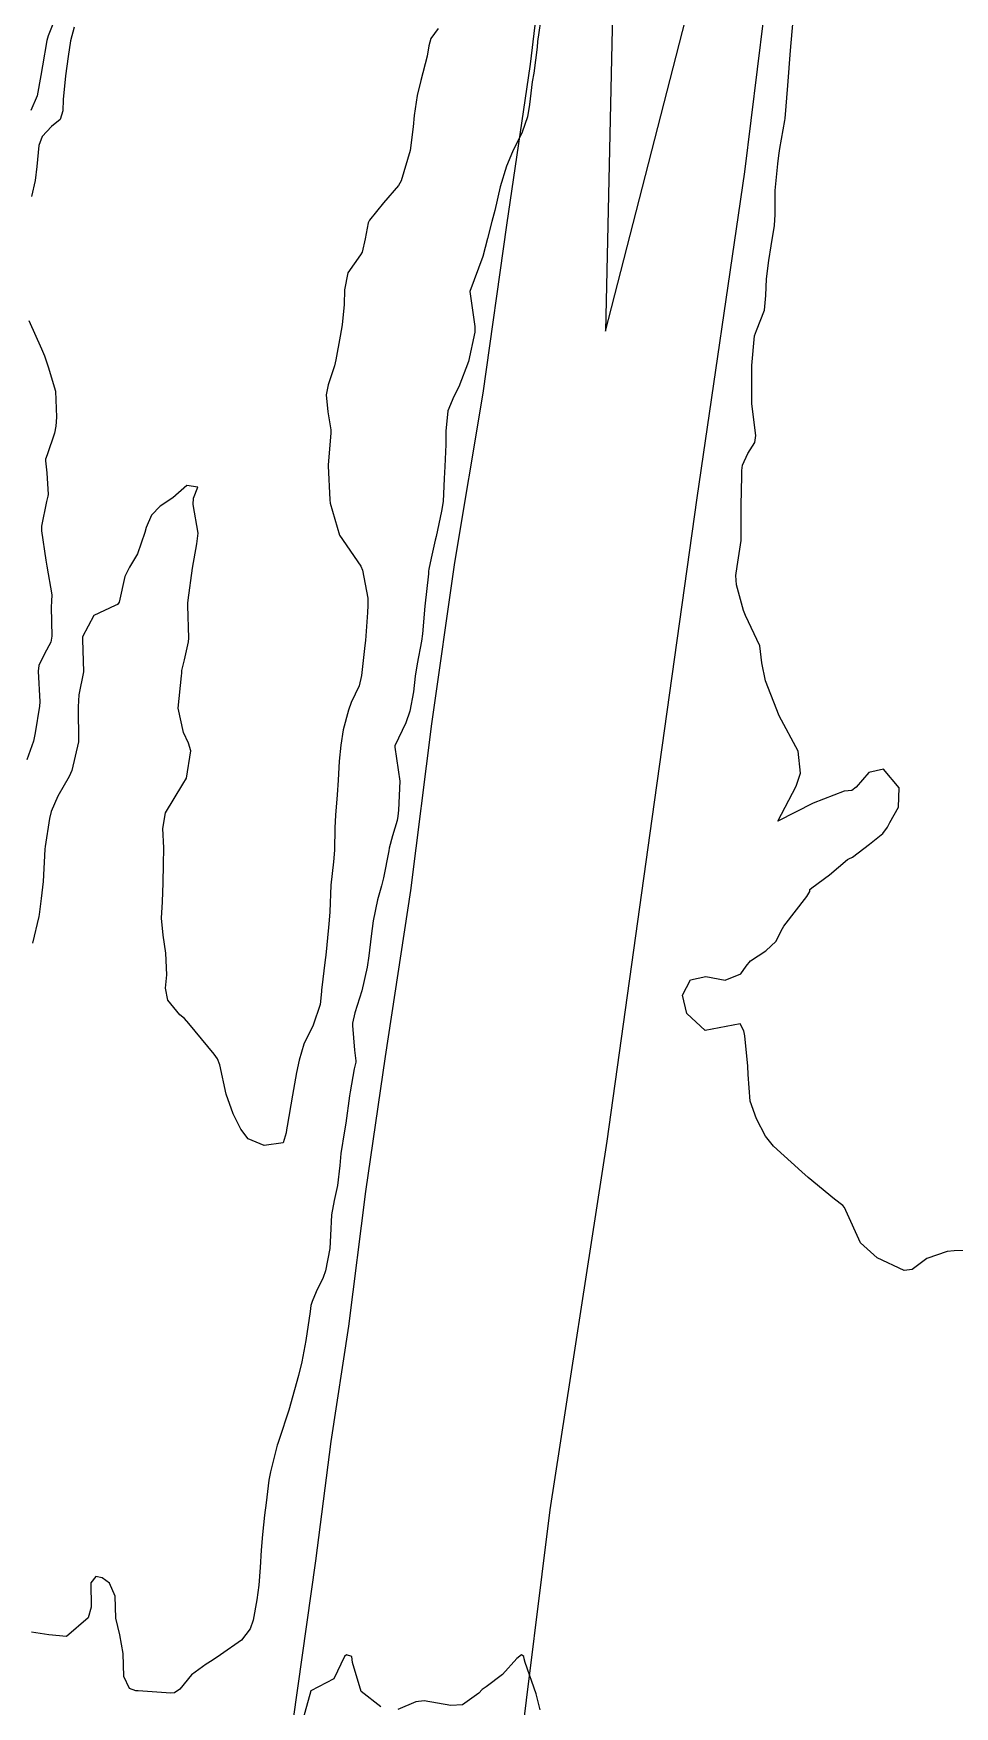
# Model space of a CAD drawing. Header units: metres. Extents: x 318500 to 325275, y 7408834 to 7428799.
# Drawn here: x 323706.7 to 323759.3, y 7420260.4 to 7420355.9 of the extents above; entities that cross this region are included whole.
import ezdxf

# ---------------------------------------------------------------- set-up
doc = ezdxf.new("R2010")
doc.units = ezdxf.units.M
doc.header["$MEASUREMENT"] = 0
for name, color, linetype in [('Curvas de Nivel 1m', 11, 'Continuous'), ('Curvas de Nivel 5m', 15, 'Continuous'), ('Vias Primárias', 230, 'Continuous')]:
    doc.layers.add(name, color=color, linetype=linetype)

msp = doc.modelspace()

# ---------------------------------------------------------------- linework, layer by layer
at = {"layer": 'Curvas de Nivel 1m', "flags": 128}
for points, elevation in [([(323735.722, 7420357.101), (323735.478, 7420355.41), (323735.451, 7420355.103), (323735.255, 7420353.615), (323735.159, 7420353.106), (323735.02, 7420351.828), (323734.907, 7420351.108), (323734.587, 7420350.237), (323734.05, 7420349.115), (323733.692, 7420348.305), (323733.336, 7420347.125), (323733.027, 7420345.762), (323732.854, 7420345.132), (323732.607, 7420344.164), (323732.348, 7420343.139), (323731.6, 7420341.15), (323731.901, 7420339.145), (323731.885, 7420338.825), (323731.54, 7420337.15), (323730.982, 7420335.699), (323730.687, 7420335.158), (323730.343, 7420334.326), (323730.24, 7420333.162), (323730.24, 7420332.401), (323730.182, 7420331.163), (323730.14, 7420330.476), (323730.076, 7420329.164), (323729.993, 7420328.602), (323729.68, 7420327.167), (323729.633, 7420326.941), (323729.391, 7420325.92), (323729.261, 7420325.293), (323729.247, 7420325.172), (323729.242, 7420325.035), (323729.032, 7420323.175), (323728.908, 7420321.605), (323728.851, 7420321.177), (323728.595, 7420319.896), (323728.487, 7420319.182), (323728.394, 7420318.286), (323728.189, 7420317.186), (323727.943, 7420316.517), (323727.33, 7420315.199), (323727.325, 7420315.122), (323727.613, 7420313.194), (323727.538, 7420311.53), (323727.503, 7420311.195), (323727.45, 7420310.943), (323727.183, 7420310.072), (323727.009, 7420309.366), (323726.974, 7420309.203), (323726.676, 7420307.678), (323726.558, 7420307.209), (323726.332, 7420306.412), (323726.091, 7420305.215), (323725.976, 7420304.348), (323725.833, 7420303.219), (323725.736, 7420302.565), (323725.444, 7420301.224), (323725.047, 7420299.955), (323724.906, 7420299.367), (323724.899, 7420299.231), (323725.019, 7420297.83), (323725.095, 7420297.229), (323725.09, 7420297.148), (323725.003, 7420296.76), (323724.767, 7420295.448), (323724.736, 7420295.232), (323724.527, 7420293.672), (323724.455, 7420293.235), (323724.244, 7420291.934), (323724.177, 7420291.238), (323724.043, 7420290.108), (323723.85, 7420289.24), (323723.706, 7420288.428), (323723.657, 7420287.242), (323723.608, 7420286.5), (323723.367, 7420285.242), (323723.236, 7420284.853), (323722.832, 7420284.027), (323722.596, 7420283.481), (323722.534, 7420283.254), (323722.481, 7420282.92), (323722.234, 7420281.258), (323722.013, 7420280.03), (323721.817, 7420279.264), (323721.588, 7420278.437), (323721.27, 7420277.272), (323720.723, 7420275.613), (323720.633, 7420275.369), (323720.607, 7420275.281), (323720.229, 7420273.753), (323720.129, 7420273.286), (323719.969, 7420271.988), (323719.881, 7420271.288), (323719.766, 7420270.171), (323719.694, 7420269.289), (323719.625, 7420268.29), (323719.555, 7420267.291), (323719.446, 7420266.443), (323719.228, 7420265.294), (323719.068, 7420264.802), (323718.568, 7420264.14), (323717.377, 7420263.318), (323716.884, 7420262.996), (323716.552, 7420262.779), (323715.715, 7420262.17), (323715.051, 7420261.352), (323714.748, 7420261.135), (323714.526, 7420261.113), (323712.659, 7420261.247), (323712.528, 7420261.262), (323712.168, 7420261.385), (323711.849, 7420262.082), (323711.803, 7420263.391), (323711.624, 7420264.448), (323711.392, 7420265.398), (323711.346, 7420266.652), (323711.034, 7420267.404), (323710.614, 7420267.709), (323710.251, 7420267.78), (323709.961, 7420267.42), (323709.981, 7420266.027), (323709.819, 7420265.421), (323708.569, 7420264.353), (323707.57, 7420264.45), (323706.571, 7420264.595)], 741), ([(323707.794, 7420356.41), (323707.524, 7420355.732), (323707.458, 7420355.473), (323707.204, 7420354.03), (323707.115, 7420353.476), (323706.894, 7420352.323), (323706.528, 7420351.482)], 744), ([(323709.003, 7420356.24), (323708.804, 7420355.455), (323708.661, 7420354.562), (323708.521, 7420353.458), (323708.381, 7420352.105), (323708.361, 7420351.461), (323708.213, 7420350.972), (323707.716, 7420350.559), (323707.184, 7420349.999), (323706.995, 7420349.477), (323706.887, 7420348.273), (323706.786, 7420347.479), (323706.567, 7420346.575)], 743), ([(323729.795, 7420356.152), (323729.372, 7420355.591), (323729.263, 7420355.178), (323729.173, 7420354.578), (323728.814, 7420353.184), (323728.606, 7420352.328), (323728.422, 7420351.19), (323728.373, 7420350.538), (323728.198, 7420349.193), (323727.683, 7420347.465), (323727.54, 7420347.202), (323726.673, 7420346.207), (323725.88, 7420345.227), (323725.808, 7420345.067), (323725.634, 7420344.147), (323725.462, 7420343.392), (323725.357, 7420343.233), (323724.643, 7420342.207), (323724.452, 7420341.241), (323724.422, 7420340.407), (323724.324, 7420339.242), (323724.211, 7420338.593), (323723.955, 7420337.246), (323723.882, 7420336.901), (323723.526, 7420335.811), (323723.409, 7420335.252), (323723.505, 7420334.271), (323723.671, 7420333.248), (323723.677, 7420333.058), (323723.521, 7420331.249), (323723.521, 7420331.187), (323723.616, 7420329.248), (323723.63, 7420329.055), (323724.17, 7420327.242), (323725.383, 7420325.457), (323725.481, 7420325.228), (323725.773, 7420323.633), (323725.79, 7420323.224), (323725.763, 7420322.815), (323725.641, 7420321.225), (323725.614, 7420320.937), (323725.421, 7420319.228), (323725.294, 7420318.625), (323724.833, 7420317.686), (323724.672, 7420317.236), (323724.38, 7420316.122), (323724.233, 7420315.24), (323724.139, 7420314.339), (323724.079, 7420313.241), (323724.04, 7420312.414), (323723.941, 7420311.243), (323723.898, 7420310.534), (323723.871, 7420309.243), (323723.822, 7420308.582), (323723.676, 7420307.245), (323723.615, 7420305.735), (323723.576, 7420305.245), (323723.53, 7420304.829), (323723.379, 7420303.247), (323723.348, 7420302.985), (323723.142, 7420301.249), (323723.137, 7420301.172), (323723.052, 7420300.437), (323722.661, 7420299.256), (323722.119, 7420298.168), (323721.853, 7420297.267), (323721.712, 7420296.557), (323721.483, 7420295.272), (323721.178, 7420293.493), (323721.142, 7420293.277), (323721.117, 7420293.118), (323720.949, 7420292.532), (323719.862, 7420292.38), (323718.952, 7420292.773), (323718.537, 7420293.314), (323718.093, 7420294.194), (323717.699, 7420295.323), (323717.336, 7420296.996), (323717.201, 7420297.328), (323717.014, 7420297.605), (323715.558, 7420299.352), (323715.32, 7420299.633), (323715.045, 7420299.848), (323714.363, 7420300.68), (323714.227, 7420301.372), (323714.311, 7420302.132), (323714.244, 7420303.373), (323714.088, 7420304.393), (323714.008, 7420305.377), (323714.052, 7420306.299), (323714.099, 7420307.376), (323714.104, 7420308.428), (323714.123, 7420309.376), (323714.075, 7420310.488), (323714.221, 7420311.375), (323715.217, 7420313.017), (323715.431, 7420313.357), (323715.677, 7420314.92), (323715.535, 7420315.356), (323715.259, 7420315.977), (323714.95, 7420317.365), (323715.143, 7420319.207), (323715.157, 7420319.362), (323715.16, 7420319.504), (323715.311, 7420320.112), (323715.542, 7420321.141), (323715.554, 7420321.357), (323715.505, 7420323.211), (323715.511, 7420323.358), (323715.526, 7420323.522), (323715.76, 7420325.354), (323716.016, 7420326.735), (323716.089, 7420327.35), (323715.811, 7420328.978), (323715.827, 7420329.354), (323716.071, 7420329.975), (323715.447, 7420330.062), (323714.65, 7420329.372), (323713.918, 7420328.898), (323713.425, 7420328.383), (323713.132, 7420327.675), (323713.047, 7420327.394), (323712.626, 7420326.163), (323712.165, 7420325.402), (323711.9, 7420324.88), (323711.582, 7420323.408), (323711.493, 7420323.273), (323711.357, 7420323.227), (323710.136, 7420322.641), (323709.488, 7420321.438), (323709.482, 7420321.283), (323709.547, 7420319.436), (323709.287, 7420318.109), (323709.233, 7420317.441), (323709.25, 7420315.44), (323708.872, 7420313.798), (323708.727, 7420313.447), (323708.088, 7420312.336), (323707.705, 7420311.462), (323707.604, 7420311.054), (323707.353, 7420309.467), (323707.336, 7420309.299), (323707.24, 7420307.468), (323707.13, 7420306.499), (323707.009, 7420305.583), (323706.988, 7420305.471), (323706.63, 7420303.941)], 742), ([(323760.875, 7420286.391), (323759.263, 7420286.377), (323758.873, 7420286.335), (323757.714, 7420285.941), (323756.858, 7420285.313), (323756.408, 7420285.256), (323754.867, 7420285.983), (323753.918, 7420286.84), (323753.073, 7420288.673), (323752.996, 7420288.849), (323752.902, 7420288.955), (323752.432, 7420289.333), (323750.925, 7420290.559), (323750.56, 7420290.886), (323748.952, 7420292.349), (323748.491, 7420292.915), (323747.98, 7420293.91), (323747.624, 7420294.924), (323747.494, 7420296.434), (323747.487, 7420296.925), (323747.304, 7420298.659), (323747.262, 7420298.928), (323747.044, 7420299.332), (323745.04, 7420298.96), (323743.994, 7420299.92), (323743.755, 7420300.98), (323744.206, 7420301.84), (323745.076, 7420302.043), (323746.18, 7420301.837), (323747.079, 7420302.184), (323747.384, 7420302.628), (323747.641, 7420302.924), (323748.519, 7420303.496), (323749.107, 7420304.061), (323749.385, 7420304.637), (323749.53, 7420304.904), (323750.855, 7420306.602), (323751.016, 7420306.882), (323751.025, 7420306.998), (323751.143, 7420307.09), (323752.14, 7420307.851), (323753.168, 7420308.715), (323753.254, 7420308.764), (323753.466, 7420308.847), (323754.426, 7420309.593), (323755.19, 7420310.197), (323755.453, 7420310.569), (323755.6, 7420310.824), (323756.09, 7420311.698), (323756.12, 7420312.817), (323755.236, 7420313.865), (323754.387, 7420313.684), (323753.662, 7420312.846), (323753.413, 7420312.654), (323753.218, 7420312.644), (323752.986, 7420312.621), (323751.21, 7420311.929), (323749.2, 7420310.91), (323750.248, 7420312.895), (323750.483, 7420313.64), (323750.357, 7420314.893), (323749.28, 7420316.91), (323748.499, 7420318.918), (323748.285, 7420319.95), (323748.168, 7420320.922), (323747.356, 7420322.642), (323747.238, 7420322.932), (323746.83, 7420324.394), (323746.797, 7420324.939), (323746.872, 7420325.454), (323747.093, 7420326.935), (323747.107, 7420327.242), (323747.111, 7420328.935), (323747.146, 7420330.623), (323747.143, 7420330.935), (323747.173, 7420331.225), (323747.475, 7420331.905), (323747.884, 7420332.526), (323747.936, 7420332.926), (323747.713, 7420334.732), (323747.702, 7420334.928), (323747.705, 7420336.761), (323747.713, 7420336.928), (323747.871, 7420338.621), (323747.974, 7420338.926), (323748.431, 7420340.083), (323748.516, 7420340.926), (323748.558, 7420341.875), (323748.681, 7420342.924), (323748.812, 7420343.743), (323749.011, 7420344.92), (323749.038, 7420345.54), (323749.051, 7420346.919), (323749.203, 7420348.425), (323749.255, 7420348.917), (323749.306, 7420349.316), (323749.6, 7420350.912), (323749.613, 7420351.031), (323749.76, 7420352.91), (323749.928, 7420354.908), (323750.072, 7420356.64)], 741), ([(323706.428, 7420339.481), (323707.153, 7420337.866), (323707.312, 7420337.472), (323707.531, 7420336.839), (323707.949, 7420335.463), (323708.012, 7420333.979), (323707.964, 7420333.463), (323707.885, 7420333.063), (323707.465, 7420331.829), (323707.368, 7420331.564), (323707.37, 7420331.471), (323707.45, 7420330.787), (323707.523, 7420329.561), (323707.51, 7420329.469), (323707.427, 7420329.155), (323707.14, 7420327.745), (323707.15, 7420327.473), (323707.385, 7420325.803), (323707.446, 7420325.469), (323707.727, 7420323.828), (323707.719, 7420323.465), (323707.698, 7420323.122), (323707.732, 7420321.464), (323707.673, 7420321.117), (323707.315, 7420320.459), (323706.992, 7420319.786), (323706.948, 7420319.474), (323707.044, 7420317.711), (323707.03, 7420317.473), (323706.779, 7420315.953), (323706.694, 7420315.476), (323706.303, 7420314.41)], 743)]:
    msp.add_lwpolyline(points, dxfattribs=dict(at, elevation=elevation))
at = {"layer": 'Curvas de Nivel 5m', "elevation": 740, "flags": 128}
for points in [[(323726.517, 7420260.333), (323725.395, 7420261.211), (323724.904, 7420262.867), (323724.86, 7420263.217), (323724.561, 7420263.311), (323724.441, 7420263.222), (323723.833, 7420261.938), (323722.53, 7420261.25), (323722.09, 7420259.672)], [(323735.619, 7420260.176), (323735.387, 7420261.077), (323734.768, 7420262.875), (323734.719, 7420263.088), (323734.684, 7420263.211), (323734.562, 7420263.304), (323734.291, 7420263.094), (323733.474, 7420262.179), (323732.535, 7420261.485), (323732.318, 7420261.338), (323732.125, 7420261.124), (323731.193, 7420260.46), (323730.519, 7420260.412), (323728.999, 7420260.687), (323728.522, 7420260.621), (323727.503, 7420260.198)]]:
    msp.add_lwpolyline(points, dxfattribs=at)
at = {"layer": 'Vias Primárias'}
for points in [[(323415.833, 7419583.302), (323419.047, 7419572.746), (323421.03, 7419562.086), (323421.351, 7419557.374), (323421.618, 7419546.016), (323420.655, 7419534.774), (323419.854, 7419529.552), (323419.495, 7419524.986, 0.238184), (323422.135, 7419522.665), (323425.333, 7419521.775), (323439.384, 7419519.04), (323447.038, 7419517.341, 0.392019), (323449.506, 7419518.783), (323449.894, 7419520.081), (323454.112, 7419536.783), (323456.933, 7419548.508), (323462.14, 7419572.405), (323463.204, 7419579.599, 0.075507), (323463.151, 7419593.445, 0), (323461.926, 7419601.304, 0.173993), (323443.828, 7419629.608, 0.279998), (323404.325, 7419640.182, 0.277838)], [(323934.92, 7420316.776, 0), (323936.242, 7420308.849)], [(323715.644, 7420145.548, 0), (323709.04, 7420132.939)], [(323939.281, 7420278.615, 0), (323933.27, 7420270.921)], [(323840.737, 7420005.613, 0), (323839.679, 7420000.995, -0.226003)], [(323831.088, 7420001.787, 0), (323833.844, 7420008.443, 0.220888)], [(323739.361, 7420338.871), (323746.736, 7420367.631, -0.399727), (323740.01, 7420368.259), (323739.361, 7420338.871)]]:
    msp.add_lwpolyline(points, format="xyb", dxfattribs=at)
for points in [[(323749.457, 7420365.588), (323747.288, 7420347.974), (323744.571, 7420329.357), (323742.006, 7420311.045), (323739.44, 7420292.628), (323736.17, 7420271.595), (323734.359, 7420257.052), (323732.095, 7420241.798), (323729.881, 7420226.4), (323728.019, 7420213.466), (323726.156, 7420199.325)], [(323736.332, 7420364.799), (323735.053, 7420354.117), (323733.7, 7420344.937), (323732.347, 7420335.345), (323730.729, 7420325.68), (323729.414, 7420316.465), (323728.21, 7420306.948), (323726.781, 7420297.468), (323725.653, 7420289.754), (323724.675, 7420282.077), (323723.66, 7420275.494), (323722.795, 7420268.679), (323721.253, 7420257.777), (323719.636, 7420246.535), (323718.319, 7420238.068), (323716.928, 7420229.006), (323715.272, 7420216.628), (323713.617, 7420205.571)]]:
    msp.add_lwpolyline(points, dxfattribs=at)

doc.saveas('drawing.dxf')
